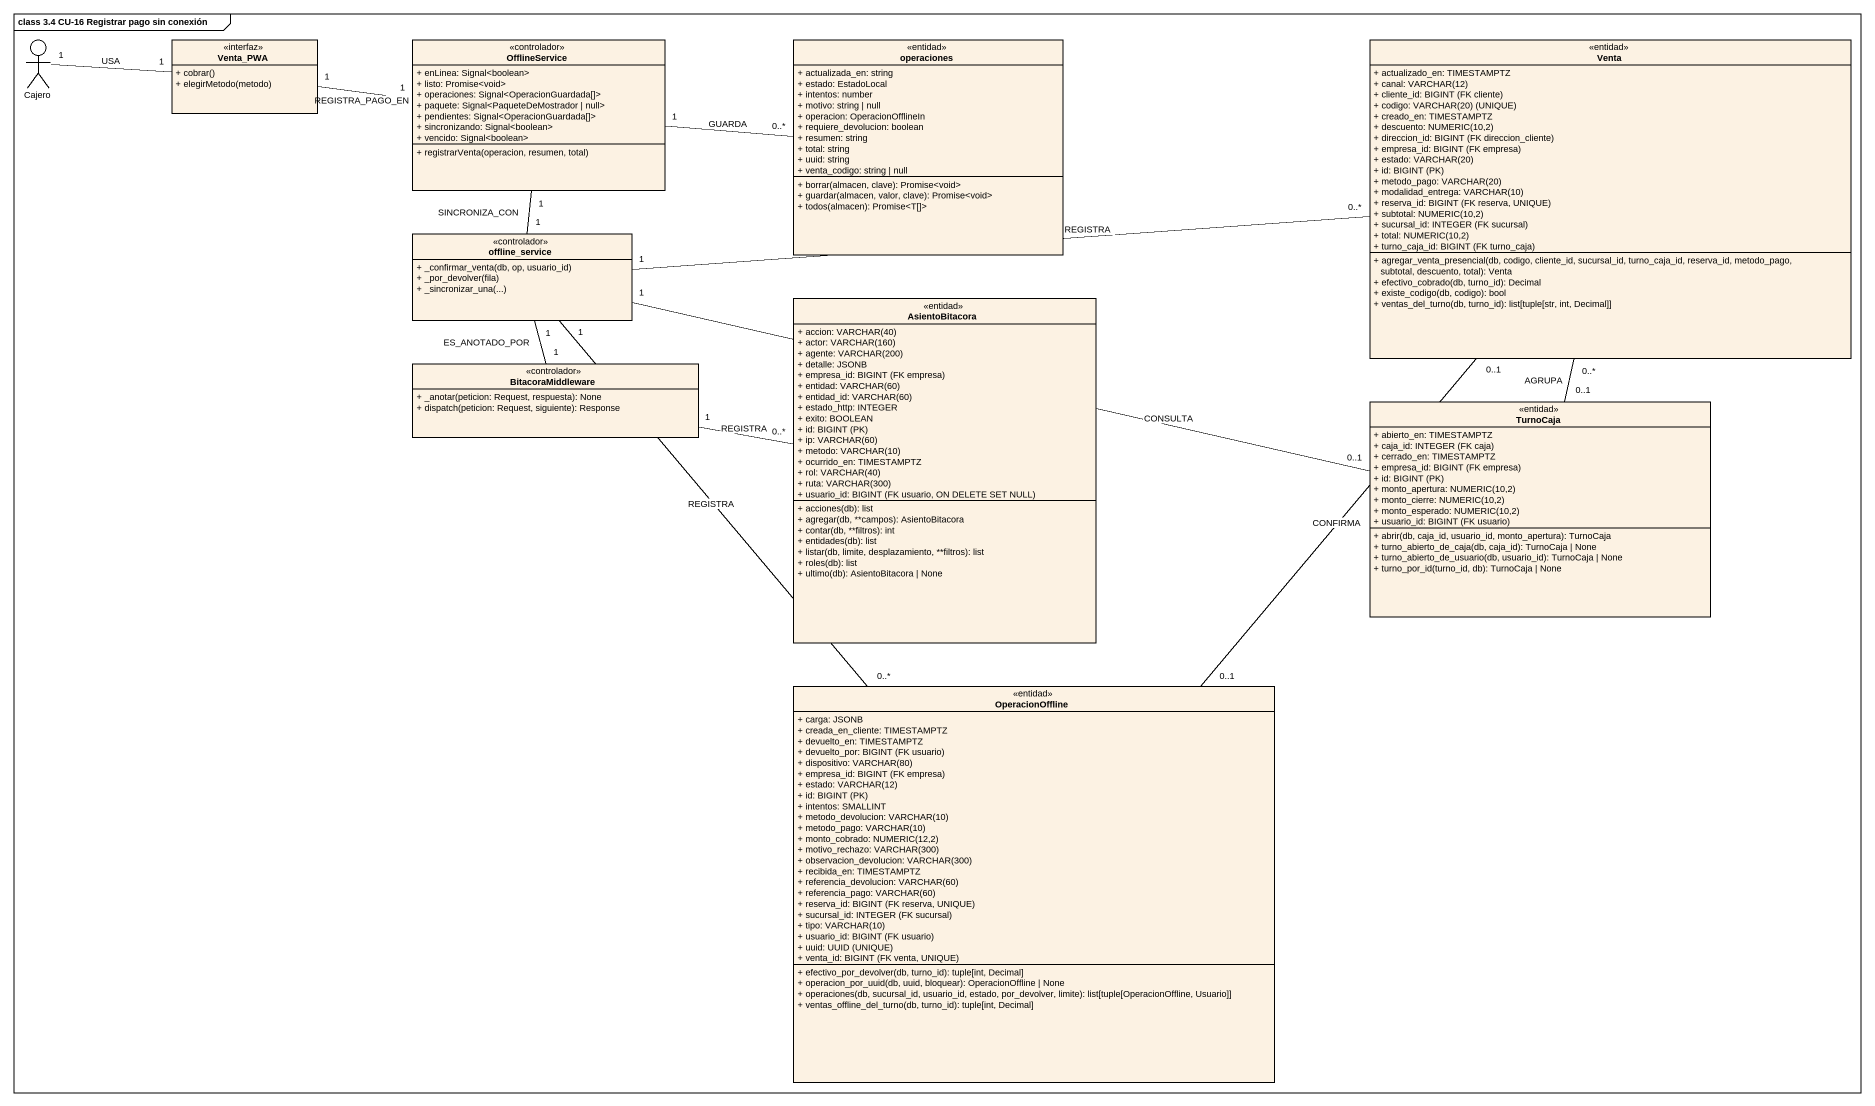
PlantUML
@startuml
mainframe class 3.4 CU-16 Registrar pago sin conexión
allowmixing
hide circle
hide empty members
skinparam classAttributeIconSize 0
actor Cajero
class Venta_PWA <<interfaz>> {
  + cobrar()
  + elegirMetodo(metodo)
}
class OfflineService <<controlador>> {
  + enLinea: Signal<boolean>
  + listo: Promise<void>
  + operaciones: Signal<OperacionGuardada[]>
  + paquete: Signal<PaqueteDeMostrador | null>
  + pendientes: Signal<OperacionGuardada[]>
  + sincronizando: Signal<boolean>
  + vencido: Signal<boolean>
  + registrarVenta(operacion, resumen, total)
}
class operaciones <<entidad>> {
  + actualizada_en: string
  + estado: EstadoLocal
  + intentos: number
  + motivo: string | null
  + operacion: OperacionOfflineIn
  + requiere_devolucion: boolean
  + resumen: string
  + total: string
  + uuid: string
  + venta_codigo: string | null
  + borrar(almacen, clave): Promise<void>
  + guardar(almacen, valor, clave): Promise<void>
  + todos(almacen): Promise<T[]>
}
class Venta <<entidad>> {
  + actualizado_en: TIMESTAMPTZ
  {field} + canal: VARCHAR(12)
  {field} + cliente_id: BIGINT (FK cliente)
  {field} + codigo: VARCHAR(20) (UNIQUE)
  + creado_en: TIMESTAMPTZ
  {field} + descuento: NUMERIC(10,2)
  {field} + direccion_id: BIGINT (FK direccion_cliente)
  {field} + empresa_id: BIGINT (FK empresa)
  {field} + estado: VARCHAR(20)
  {field} + id: BIGINT (PK)
  {field} + metodo_pago: VARCHAR(20)
  {field} + modalidad_entrega: VARCHAR(10)
  {field} + reserva_id: BIGINT (FK reserva, UNIQUE)
  {field} + subtotal: NUMERIC(10,2)
  {field} + sucursal_id: INTEGER (FK sucursal)
  {field} + total: NUMERIC(10,2)
  {field} + turno_caja_id: BIGINT (FK turno_caja)
  + agregar_venta_presencial(db, codigo, cliente_id, sucursal_id, turno_caja_id, reserva_id, metodo_pago, subtotal, descuento, total): Venta
  + efectivo_cobrado(db, turno_id): Decimal
  + existe_codigo(db, codigo): bool
  + ventas_del_turno(db, turno_id): list[tuple[str, int, Decimal]]
}
class offline_service <<controlador>> {
  + _confirmar_venta(db, op, usuario_id)
  + _por_devolver(fila)
  + _sincronizar_una(...)
}
class AsientoBitacora <<entidad>> {
  {field} + accion: VARCHAR(40)
  {field} + actor: VARCHAR(160)
  {field} + agente: VARCHAR(200)
  + detalle: JSONB
  {field} + empresa_id: BIGINT (FK empresa)
  {field} + entidad: VARCHAR(60)
  {field} + entidad_id: VARCHAR(60)
  + estado_http: INTEGER
  + exito: BOOLEAN
  {field} + id: BIGINT (PK)
  {field} + ip: VARCHAR(60)
  {field} + metodo: VARCHAR(10)
  + ocurrido_en: TIMESTAMPTZ
  {field} + rol: VARCHAR(40)
  {field} + ruta: VARCHAR(300)
  {field} + usuario_id: BIGINT (FK usuario, ON DELETE SET NULL)
  + acciones(db): list
  + agregar(db, **campos): AsientoBitacora
  + contar(db, **filtros): int
  + entidades(db): list
  + listar(db, limite, desplazamiento, **filtros): list
  + roles(db): list
  + ultimo(db): AsientoBitacora | None
}
class BitacoraMiddleware <<controlador>> {
  + _anotar(peticion: Request, respuesta): None
  + dispatch(peticion: Request, siguiente): Response
}
class TurnoCaja <<entidad>> {
  + abierto_en: TIMESTAMPTZ
  {field} + caja_id: INTEGER (FK caja)
  + cerrado_en: TIMESTAMPTZ
  {field} + empresa_id: BIGINT (FK empresa)
  {field} + id: BIGINT (PK)
  {field} + monto_apertura: NUMERIC(10,2)
  {field} + monto_cierre: NUMERIC(10,2)
  {field} + monto_esperado: NUMERIC(10,2)
  {field} + usuario_id: BIGINT (FK usuario)
  + abrir(db, caja_id, usuario_id, monto_apertura): TurnoCaja
  + turno_abierto_de_caja(db, caja_id): TurnoCaja | None
  + turno_abierto_de_usuario(db, usuario_id): TurnoCaja | None
  + turno_por_id(turno_id, db): TurnoCaja | None
}
class OperacionOffline <<entidad>> {
  + carga: JSONB
  + creada_en_cliente: TIMESTAMPTZ
  + devuelto_en: TIMESTAMPTZ
  {field} + devuelto_por: BIGINT (FK usuario)
  {field} + dispositivo: VARCHAR(80)
  {field} + empresa_id: BIGINT (FK empresa)
  {field} + estado: VARCHAR(12)
  {field} + id: BIGINT (PK)
  + intentos: SMALLINT
  {field} + metodo_devolucion: VARCHAR(10)
  {field} + metodo_pago: VARCHAR(10)
  {field} + monto_cobrado: NUMERIC(12,2)
  {field} + motivo_rechazo: VARCHAR(300)
  {field} + observacion_devolucion: VARCHAR(300)
  + recibida_en: TIMESTAMPTZ
  {field} + referencia_devolucion: VARCHAR(60)
  {field} + referencia_pago: VARCHAR(60)
  {field} + reserva_id: BIGINT (FK reserva, UNIQUE)
  {field} + sucursal_id: INTEGER (FK sucursal)
  {field} + tipo: VARCHAR(10)
  {field} + usuario_id: BIGINT (FK usuario)
  {field} + uuid: UUID (UNIQUE)
  {field} + venta_id: BIGINT (FK venta, UNIQUE)
  + efectivo_por_devolver(db, turno_id): tuple[int, Decimal]
  + operacion_por_uuid(db, uuid, bloquear): OperacionOffline | None
  + operaciones(db, sucursal_id, usuario_id, estado, por_devolver, limite): list[tuple[OperacionOffline, Usuario]]
  + ventas_offline_del_turno(db, turno_id): tuple[int, Decimal]
}
Cajero "1" -right- "1" Venta_PWA : USA
Venta_PWA "1" -right- "1" OfflineService : REGISTRA_PAGO_EN
OfflineService "1" -right- "0..*" operaciones : GUARDA
OfflineService "1" -- "1" offline_service : SINCRONIZA_CON
offline_service "1" -right- "0..*" Venta : REGISTRA
offline_service "1" -- "1" BitacoraMiddleware : ES_ANOTADO_POR
offline_service "1" -right- "0..1" TurnoCaja : CONSULTA
offline_service "1" -- "0..*" OperacionOffline : REGISTRA
BitacoraMiddleware "1" -right- "0..*" AsientoBitacora : REGISTRA
TurnoCaja "0..1" -up- "0..*" Venta : AGRUPA
OperacionOffline "0..1" -up- "0..1" Venta : CONFIRMA
@enduml
